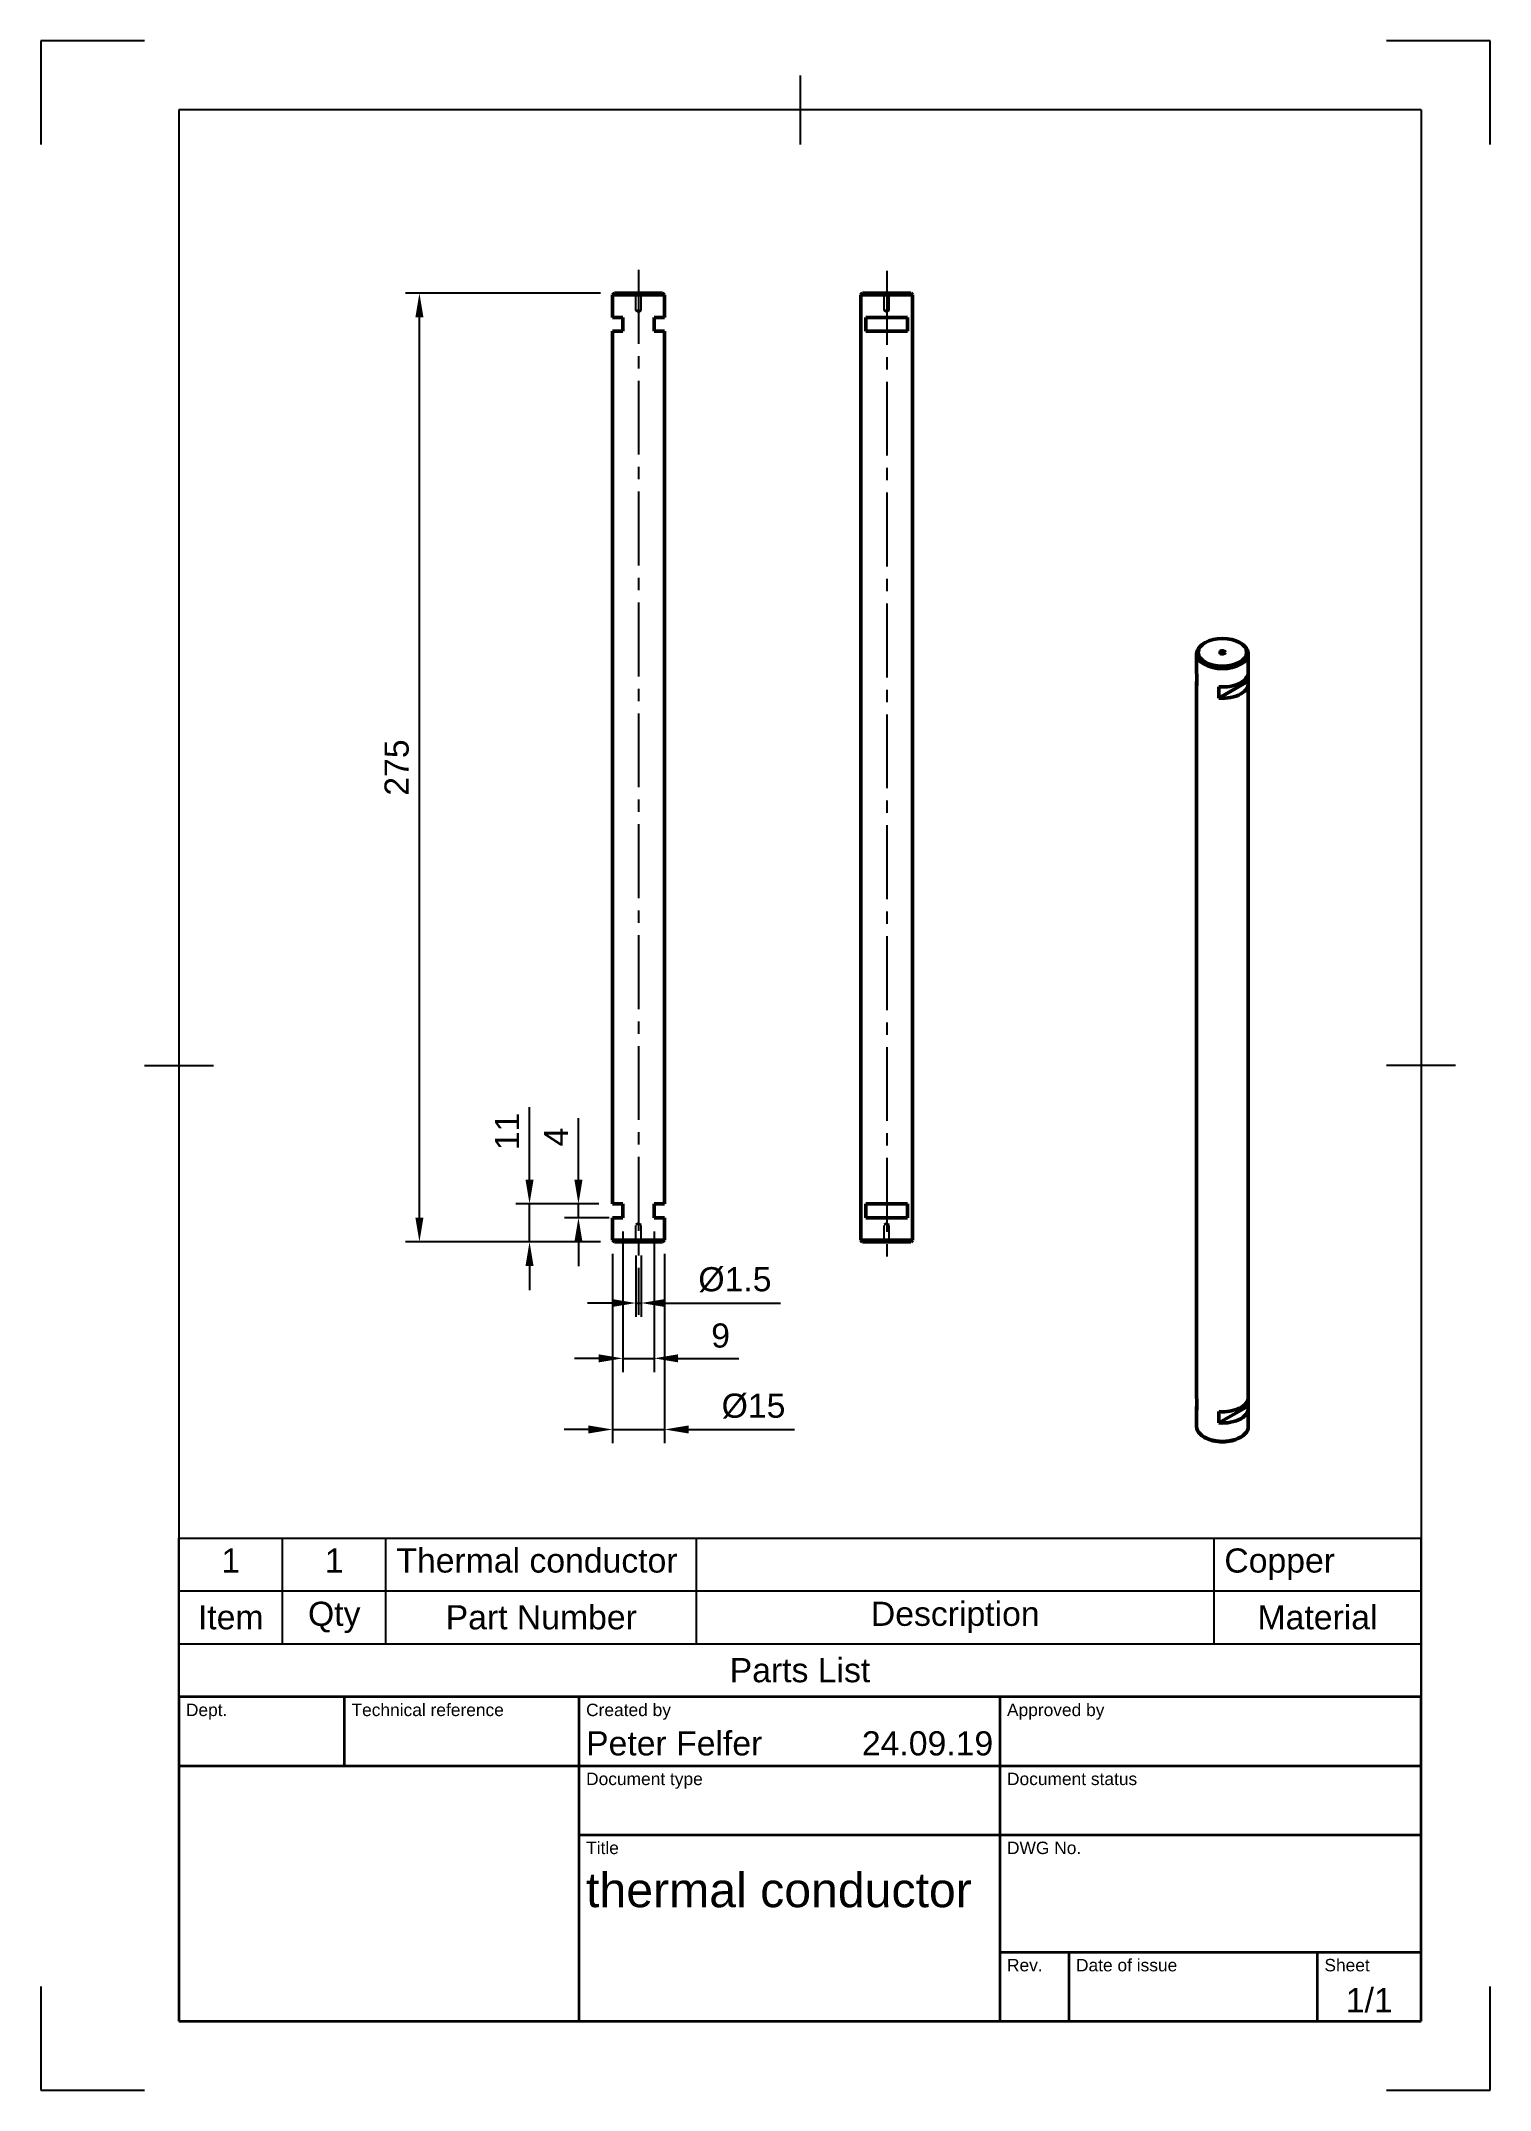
# Model space of a CAD drawing. Header units: millimetres. Extents: x 0 to 210, y 0 to 297.
import ezdxf
from ezdxf.enums import TextEntityAlignment as Align

# ---------------------------------------------------------------- set-up
doc = ezdxf.new("R2010")
doc.units = ezdxf.units.MM
doc.header["$LTSCALE"] = 0.75
doc.linetypes.add('CENTER2', pattern=[28.575, 19.05, -3.175, 3.175, -3.175])
doc.linetypes.add('HIDDEN2', pattern=[4.7625, 3.175, -1.5875])
for name, color, linetype, lineweight in [('Border', 7, 'Continuous', 25), ('FD_Dimensions', 7, 'Continuous', 25), ('Hidden', 7, 'HIDDEN2', 25), ('Parts Lists', 7, 'Continuous', 25), ('Smart Centers', 7, 'CENTER2', 25), ('TitleBlock', 7, 'Continuous', 35), ('Visible', 7, 'Continuous', 50)]:
    doc.layers.add(name, color=color, linetype=linetype, lineweight=lineweight)
doc.styles.add('FusionTitle', font='')
doc.styles.get("Standard").update_dxf_attribs({"font": 'arial.ttf'})
doc.styles.get('FusionTitle').set_extended_font_data('Arial Unicode MS')
doc.dimstyles.new('Dim-ISO-25', dxfattribs={"dimtxt": 3.5, "dimasz": 3.5, "dimexe": 2, "dimexo": 2, "dimgap": 1.5, "dimtad": 1, "dimzin": 12, "dimdsep": 46, "dimtxsty": 'Standard', "dimcen": 0, "dimazin": 3, "dimtp": 0.1, "dimtm": 0.1, "dimtfac": 0.714, "dimtmove": 0, "dimatfit": 3, "dimfxl": 1, "dimtzin": 12, "dimarcsym": 0})

# ---------------------------------------------------------------- blocks, each defined once
blk = doc.blocks.new('ISO_A4(P)_SHEET')
at = {"layer": 'Border'}
for p, q in [((15, 297), (0, 297)), ((0, 297), (0, 282)), ((210, 297), (195, 297)), ((210, 282), (210, 297)), ((110, 292), (110, 282)), ((200, 287), (20, 287)), ((20, 287), (20, 10)), ((200, 287), (200, 10)), ((15, 148.5), (25, 148.5)), ((205, 148.5), (195, 148.5)), ((0, 15), (0, 0)), ((210, 0), (210, 15)), ((20, 10), (200, 10)), ((0, 0), (15, 0)), ((195, 0), (210, 0))]:
    blk.add_line(p, q, dxfattribs=at)
blk = doc.blocks.new('ISO_TITLEBLOCK')
at = {"layer": 'TitleBlock'}
for p, q in [((0, 47), (-180, 47)), ((-180, 47), (-180, 0)), ((-156, 37), (-156, 47)), ((-122, 0), (-122, 47)), ((-61, 0), (-61, 47)), ((0, 0), (0, 47)), ((-180, 37), (0, 37)), ((-122, 27), (0, 27)), ((-61, 10), (0, 10)), ((-51, 0), (-51, 10)), ((-15, 0), (-15, 10)), ((-180, 0), (0, 0))]:
    blk.add_line(p, q, dxfattribs=at)
at = {"layer": 'TitleBlock', "style": 'FusionTitle'}
for s, p in [('Dept.', (-179, 46)), ('Technical reference', (-155, 46)), ('Created by', (-121, 46)), ('Approved by', (-60, 46)), ('Document type', (-121, 36)), ('Document status', (-60, 36)), ('Title', (-121, 26)), ('DWG No.', (-60, 26)), ('Rev.', (-60, 9)), ('Date of issue', (-50, 9)), ('Sheet', (-14, 9))]:
    blk.add_text(s, height=1.8, dxfattribs=at).set_placement(p, align=Align.TOP_LEFT)
for tag, p, height in [('DEPT', (-179, 38.5), 3.5), ('TECHNICAL_REFERENCE', (-155, 38.5), 3.5), ('CREATED_BY', (-121, 38.5), 3.5), ('APPROVED_BY', (-60, 38.5), 3.5), ('DOCUMENT_TYPE', (-121, 28.5), 3.5), ('DOCUMENT_STATUS', (-60, 28.5), 3.5), ('TITLE_1', (-121, 16.5), 5), ('TITLE_2', (-121, 9), 5), ('TITLE_3', (-121, 1.5), 5), ('DATE_OF_ISSUE', (-50, 1.5), 3.5)]:
    blk.add_attdef(tag, p, '', height=height, dxfattribs=at)
for tag, p in [('CREATED_DATE', (-62, 38.5)), ('APPROVED_DATE', (-1, 38.5))]:
    blk.add_attdef(tag, text='', height=3.5, dxfattribs=at).set_placement(p, align=Align.RIGHT)
for tag, height, p in [('DRAWING_NUMBER', 5, (-30.5, 16.6)), ('REV', 3.5, (-56, 3.1)), ('SHEET', 3.5, (-7.5, 3.1))]:
    blk.add_attdef(tag, text='', height=height, dxfattribs=at).set_placement(p, align=Align.MIDDLE)
blk = doc.blocks.new('*U6')
at = {"layer": 'Smart Centers', "color": 0, "ltscale": 0.75, "transparency": 16777216}
blk.add_line((0, 72.143327), (0, -79.33417), dxfattribs=at)
blk = doc.blocks.new('*U7')
at = {"layer": 'Smart Centers', "color": 0, "ltscale": 0.75, "transparency": 16777216}
blk.add_line((0, 72), (0, -72), dxfattribs=at)
blk = doc.blocks.new('*D15')
at = {"layer": 'Defpoints', "color": 0, "transparency": 16777216}
for p in [(82.842499, 123.187099), (90.342499, 123.187099), (90.342499, 95.743231)]:
    blk.add_point(p, dxfattribs=at)
at = {"layer": 'FD_Dimensions', "color": 0, "lineweight": -2, "transparency": 16777216}
for p, q in [((82.842499, 121.187099), (82.842499, 93.743231)), ((90.342499, 121.187099), (90.342499, 93.743231)), ((79.342499, 95.743231), (75.842499, 95.743231)), ((82.842499, 95.743231), (90.342499, 95.743231)), ((93.842499, 95.743231), (109.190384, 95.743231))]:
    blk.add_line(p, q, dxfattribs=at)
at = {"layer": 'FD_Dimensions', "color": 0, "transparency": 16777216}
for points in [[(79.342499, 96.326564), (79.342499, 95.159897), (82.842499, 95.743231)], [(93.842499, 96.326564), (93.842499, 95.159897), (90.342499, 95.743231)]]:
    blk.add_solid(points, dxfattribs=at)
at = {"layer": 'FD_Dimensions', "color": 0, "transparency": 16777216, "insert": (103.266441, 99.128121), "char_height": 3.5, "attachment_point": 5}
blk.add_mtext('%%C15', dxfattribs=at)
blk = doc.blocks.new('*D16')
at = {"layer": 'Defpoints', "color": 0, "transparency": 16777216}
for p in [(84.342499, 126.437099), (88.842499, 126.437099), (88.842499, 106.051316)]:
    blk.add_point(p, dxfattribs=at)
at = {"layer": 'FD_Dimensions', "lineweight": -2, "transparency": 16777216}
for p, q in [((84.342499, 124.437099), (84.342499, 104.051316)), ((88.842499, 124.437099), (88.842499, 104.051316)), ((80.842499, 106.051316), (77.342499, 106.051316)), ((84.342499, 106.051316), (88.842499, 106.051316)), ((92.342499, 106.051316), (101.143999, 106.051316))]:
    blk.add_line(p, q, dxfattribs=at)
at = {"layer": 'FD_Dimensions', "transparency": 16777216}
for points in [[(80.842499, 106.634649), (80.842499, 105.467983), (84.342499, 106.051316)], [(92.342499, 106.634649), (92.342499, 105.467983), (88.842499, 106.051316)]]:
    blk.add_solid(points, dxfattribs=at)
at = {"layer": 'FD_Dimensions', "color": 0, "transparency": 16777216, "insert": (98.493249, 109.338321), "char_height": 3.5, "attachment_point": 5}
blk.add_mtext('9', dxfattribs=at)
blk = doc.blocks.new('*D17')
at = {"layer": 'Defpoints', "color": 0, "transparency": 16777216}
for p in [(86.217499, 122.937099), (86.967499, 122.937099), (86.967499, 114.072505)]:
    blk.add_point(p, dxfattribs=at)
at = {"layer": 'FD_Dimensions', "lineweight": -2, "transparency": 16777216}
for p, q in [((86.217499, 120.937099), (86.217499, 112.072505)), ((86.967499, 120.937099), (86.967499, 112.072505)), ((82.717499, 114.072505), (79.217499, 114.072505)), ((86.217499, 114.072505), (86.967499, 114.072505)), ((90.467499, 114.072505), (107.173842, 114.072505))]:
    blk.add_line(p, q, dxfattribs=at)
at = {"layer": 'FD_Dimensions', "transparency": 16777216}
for points in [[(82.717499, 114.655838), (82.717499, 113.489172), (86.217499, 114.072505)], [(90.467499, 114.655838), (90.467499, 113.489172), (86.967499, 114.072505)]]:
    blk.add_solid(points, dxfattribs=at)
at = {"layer": 'FD_Dimensions', "color": 0, "transparency": 16777216, "insert": (100.57067, 117.457396), "char_height": 3.5, "attachment_point": 5}
blk.add_mtext('%%C1.5', dxfattribs=at)
blk = doc.blocks.new('*D18')
at = {"layer": 'Defpoints', "color": 0, "transparency": 16777216}
for p in [(70.801339, 128.437099), (82.842499, 128.437099), (83.092499, 122.937099)]:
    blk.add_point(p, dxfattribs=at)
at = {"layer": 'FD_Dimensions', "lineweight": -2, "transparency": 16777216}
for p, q in [((70.801339, 131.937099), (70.801339, 142.445626)), ((80.842499, 128.437099), (68.801339, 128.437099)), ((70.801339, 122.937099), (70.801339, 128.437099)), ((81.092499, 122.937099), (68.801339, 122.937099)), ((70.801339, 119.437099), (70.801339, 115.937099))]:
    blk.add_line(p, q, dxfattribs=at)
at = {"layer": 'FD_Dimensions', "transparency": 16777216}
for points in [[(70.218005, 131.937099), (71.384672, 131.937099), (70.801339, 128.437099)], [(70.218005, 119.437099), (71.384672, 119.437099), (70.801339, 122.937099)]]:
    blk.add_solid(points, dxfattribs=at)
at = {"layer": 'FD_Dimensions', "color": 0, "transparency": 16777216, "insert": (67.544176, 138.941363), "char_height": 3.5, "attachment_point": 5, "rotation": 90}
blk.add_mtext('11', dxfattribs=at)
blk = doc.blocks.new('*D19')
at = {"layer": 'Defpoints', "color": 0, "transparency": 16777216}
for p in [(77.890553, 128.437099), (82.842499, 128.437099), (84.342499, 126.437099)]:
    blk.add_point(p, dxfattribs=at)
at = {"layer": 'FD_Dimensions', "lineweight": -2, "transparency": 16777216}
for p, q in [((77.890553, 131.937099), (77.890553, 140.857972)), ((80.842499, 128.437099), (75.890553, 128.437099)), ((77.890553, 126.437099), (77.890553, 128.437099)), ((82.342499, 126.437099), (75.890553, 126.437099)), ((77.890553, 122.937099), (77.890553, 119.437099))]:
    blk.add_line(p, q, dxfattribs=at)
at = {"layer": 'FD_Dimensions', "transparency": 16777216}
for points in [[(77.30722, 131.937099), (78.473887, 131.937099), (77.890553, 128.437099)], [(77.30722, 122.937099), (78.473887, 122.937099), (77.890553, 126.437099)]]:
    blk.add_solid(points, dxfattribs=at)
at = {"layer": 'FD_Dimensions', "color": 0, "transparency": 16777216, "insert": (74.640553, 138.147536), "char_height": 3.5, "attachment_point": 5, "rotation": 90}
blk.add_mtext('4', dxfattribs=at)
blk = doc.blocks.new('*D20')
at = {"layer": 'Defpoints', "color": 0, "transparency": 16777216}
for p in [(54.846015, 260.437099), (83.092499, 260.437099), (83.092499, 122.937099)]:
    blk.add_point(p, dxfattribs=at)
at = {"layer": 'FD_Dimensions', "lineweight": -2, "transparency": 16777216}
for p, q in [((81.092499, 260.437099), (52.846015, 260.437099)), ((54.846015, 126.437099), (54.846015, 256.937099)), ((81.092499, 122.937099), (52.846015, 122.937099))]:
    blk.add_line(p, q, dxfattribs=at)
at = {"layer": 'FD_Dimensions', "transparency": 16777216}
for points in [[(54.262682, 256.937099), (55.429348, 256.937099), (54.846015, 260.437099)], [(54.262682, 126.437099), (55.429348, 126.437099), (54.846015, 122.937099)]]:
    blk.add_solid(points, dxfattribs=at)
at = {"layer": 'FD_Dimensions', "color": 0, "transparency": 16777216, "insert": (51.55901, 191.687099), "char_height": 3.5, "attachment_point": 5, "rotation": 90}
blk.add_mtext('275', dxfattribs=at)
blk = doc.blocks.new('*T14')
at = {"layer": 'Parts Lists', "color": 0, "linetype": 'ByBlock', "lineweight": -2, "transparency": 16777216}
for p, q in [((0, 23), (180, 23)), ((0, 0), (0, 23)), ((15, 7.666667), (15, 23)), ((30, 7.666667), (30, 23)), ((75, 7.666667), (75, 23)), ((150, 7.666667), (150, 23)), ((180, 0), (180, 23)), ((0, 15.333333), (180, 15.333333)), ((0, 7.666667), (180, 7.666667)), ((0, 0), (180, 0))]:
    blk.add_line(p, q, dxfattribs=at)
at = {"layer": 'Parts Lists', "color": 0, "transparency": 16777216, "char_height": 3.5}
for s, insert, width, attachment_point in [('1', (7.5, 21.5), 12, 2), ('1', (22.5, 21.5), 12, 2), ('Thermal conductor', (31.5, 21.5), 42, 1), ('Copper', (151.5, 21.5), 27, 1), ('Item', (7.5, 11.5), 12, 5), ('Qty', (22.5, 11.5), 12, 5), ('Part Number', (52.5, 11.5), 42, 5), ('Description', (112.5, 11.5), 72, 5), ('Material', (165, 11.5), 27, 5), ('Parts List', (90, 3.833333), 177, 5)]:
    blk.add_mtext(s, dxfattribs=dict(at, insert=insert, width=width, attachment_point=attachment_point))

msp = doc.modelspace()

# ---------------------------------------------------------------- linework, layer by layer
at = {"layer": 'Hidden'}
for p, q in [((86.217499, 257.937099), (86.217499, 260.437099)), ((86.967499, 257.937099), (86.967499, 260.437099)), ((86.967499, 257.937099), (86.217499, 257.937099)), ((86.592499, 257.711777), (86.217499, 257.937099)), ((86.592499, 257.711777), (86.967499, 257.937099)), ((86.592499, 125.662422), (86.217499, 125.437099)), ((86.967499, 125.437099), (86.217499, 125.437099)), ((86.217499, 122.937099), (86.217499, 125.437099)), ((86.592499, 125.662422), (86.967499, 125.437099)), ((86.967499, 122.937099), (86.967499, 125.437099))]:
    msp.add_line(p, q, dxfattribs=at)
at = {"layer": 'Hidden', "extrusion": (1, -2e-16, 2.967e-13)}
for p, q in [((122.186484, 257.937099), (122.186484, 260.437099)), ((122.936484, 257.937099), (122.936484, 260.437099)), ((122.936484, 257.937099), (122.186484, 257.937099)), ((122.561484, 257.711777), (122.186484, 257.937099)), ((122.561484, 257.711777), (122.936484, 257.937099)), ((122.561484, 125.662422), (122.186484, 125.437099)), ((122.936484, 125.437099), (122.186484, 125.437099)), ((122.186484, 122.937099), (122.186484, 125.437099)), ((122.561484, 125.662422), (122.936484, 125.437099)), ((122.936484, 122.937099), (122.936484, 125.437099))]:
    msp.add_line(p, q, dxfattribs=at)
at = {"layer": 'Visible'}
for p, q in [((83.092499, 260.437099), (82.842499, 260.187099)), ((90.342499, 260.187099), (82.842499, 260.187099)), ((82.842499, 260.187099), (82.842499, 256.937099)), ((83.092499, 260.437099), (90.092499, 260.437099)), ((90.092499, 260.437099), (90.342499, 260.187099)), ((90.342499, 260.187099), (90.342499, 256.937099)), ((82.842499, 256.937099), (84.342499, 256.937099)), ((84.342499, 254.937099), (84.342499, 256.937099)), ((88.842499, 254.937099), (88.842499, 256.937099)), ((90.342499, 256.937099), (88.842499, 256.937099)), ((84.342499, 254.937099), (82.842499, 254.937099)), ((82.842499, 254.937099), (82.842499, 128.437099)), ((88.842499, 254.937099), (90.342499, 254.937099)), ((90.342499, 254.937099), (90.342499, 128.437099)), ((84.342499, 128.437099), (82.842499, 128.437099)), ((84.342499, 128.437099), (84.342499, 126.437099)), ((88.842499, 128.437099), (90.342499, 128.437099)), ((88.842499, 128.437099), (88.842499, 126.437099)), ((82.842499, 126.437099), (84.342499, 126.437099)), ((82.842499, 126.437099), (82.842499, 123.187099)), ((90.342499, 126.437099), (88.842499, 126.437099)), ((90.342499, 126.437099), (90.342499, 123.187099)), ((82.842499, 123.187099), (90.342499, 123.187099)), ((83.092499, 122.937099), (82.842499, 123.187099)), ((90.092499, 122.937099), (83.092499, 122.937099)), ((90.092499, 122.937099), (90.342499, 123.187099))]:
    msp.add_line(p, q, dxfattribs=at)
at = {"layer": 'Visible', "extrusion": (1, -2e-16, 2.967e-13)}
for p, q in [((119.061484, 260.437099), (118.811484, 260.187099)), ((126.311484, 260.187099), (118.811484, 260.187099)), ((118.811484, 260.187099), (118.811484, 123.187099)), ((119.061484, 260.437099), (126.061484, 260.437099)), ((126.061484, 260.437099), (126.311484, 260.187099)), ((126.311484, 260.187099), (126.311484, 123.187099)), ((119.561484, 256.937099), (119.561484, 254.937099)), ((119.561484, 256.937099), (125.561484, 256.937099)), ((125.561484, 254.937099), (125.561484, 256.937099)), ((125.561484, 254.937099), (119.561484, 254.937099)), ((125.561484, 128.437099), (119.561484, 128.437099)), ((119.561484, 126.437099), (119.561484, 128.437099)), ((125.561484, 128.437099), (125.561484, 126.437099)), ((119.561484, 126.437099), (125.561484, 126.437099)), ((118.811484, 123.187099), (126.311484, 123.187099)), ((119.061484, 122.937099), (118.811484, 123.187099)), ((126.061484, 122.937099), (119.061484, 122.937099)), ((126.061484, 122.937099), (126.311484, 123.187099))]:
    msp.add_line(p, q, dxfattribs=at)
at = {"layer": 'Visible', "extrusion": (0.707107, 0.407196, -0.578093)}
for p, q in [((167.474112, 208.179365), (167.474112, 205.522337)), ((168.739722, 209.803436), (168.562266, 209.700455)), ((173.708502, 209.803436), (173.885958, 209.700455)), ((174.974112, 208.179365), (174.974112, 205.522337)), ((167.511801, 205.21694), (167.511801, 203.581846)), ((174.936423, 204.19264), (174.936423, 205.21694)), ((167.474112, 203.887243), (167.474112, 100.467532)), ((174.936423, 204.19264), (170.693782, 201.749465)), ((170.693782, 203.38456), (170.693782, 201.749465)), ((174.974112, 203.887243), (174.974112, 100.467532)), ((167.474112, 98.832437), (167.474112, 96.175409)), ((167.511801, 98.527041), (167.511801, 100.162135)), ((170.693782, 96.69466), (174.936423, 99.137834)), ((170.693782, 96.69466), (170.693782, 98.329754)), ((174.936423, 100.162135), (174.936423, 99.137834)), ((174.974112, 98.832437), (174.974112, 96.175409)), ((168.739722, 94.551339), (168.562266, 94.654319)), ((173.708502, 94.551339), (173.885958, 94.654319))]:
    msp.add_line(p, q, dxfattribs=at)
at = {"layer": 'Visible'}
for centre, major_axis, start_param, end_param in [((171.224112, 208.179365), (3.75, 0), 2.3600470363, 7.0647309245), ((171.224112, 208.383752), (-0.375, 0), 3.1415926536, 9.4247779608), ((171.224112, 205.522337), (3.75, 0), 3.1415926536, 3.2834897082), ((171.224112, 203.887243), (3.75, 0), 4.5704919258, 6.4250823618), ((171.224112, 98.832437), (3.75, 0), 2.999695599, 3.2834897082), ((171.224112, 100.467532), (3.75, 0), 4.5704919258, 6.2831853072), ((171.224112, 95.971022), (-3.5, 0), 0.7815456173, 2.3600470363)]:
    msp.add_ellipse(centre, major_axis=major_axis, ratio=0.575861701, start_param=start_param, end_param=end_param, dxfattribs=at)
at = {"layer": 'Visible', "extrusion": (1e-16, -2e-16, -1)}
msp.add_ellipse((171.224112, 208.383752), major_axis=(-3.5, 0), ratio=0.575861701, start_param=4.7123889804, end_param=10.9955742876, dxfattribs=at)
at = {"layer": 'Visible', "extrusion": (1e-16, -3e-16, -1)}
msp.add_ellipse((171.224112, 205.522337), major_axis=(-3.75, 0), ratio=0.575861701, start_param=3.1415926536, end_param=4.854286035, dxfattribs=at)
at = {"layer": 'Visible', "extrusion": (-1e-16, -3e-16, -1)}
msp.add_ellipse((171.224112, 203.887243), major_axis=(-3.75, 0), ratio=0.575861701, start_param=-0.1418970546, end_param=0.1418970546, dxfattribs=at)
at = {"layer": 'Visible', "extrusion": (1e-16, -1e-16, -1)}
msp.add_ellipse((171.224112, 100.467532), major_axis=(-3.75, 0), ratio=0.575861701, start_param=-0.1418970546, end_param=0, dxfattribs=at)
at = {"layer": 'Visible', "extrusion": (-1e-16, -4e-16, -1)}
for centre, start_param, end_param in [((171.224112, 98.832437), 2.999695599, 4.854286035), ((171.224112, 96.175409), 3.1415926536, 6.2831853072)]:
    msp.add_ellipse(centre, major_axis=(-3.75, 0), ratio=0.575861701, start_param=start_param, end_param=end_param, dxfattribs=at)

# ---------------------------------------------------------------- block references
msp.add_blockref('*T14', (20, 57))
at = {"layer": 'Border'}
msp.add_blockref('ISO_A4(P)_SHEET', (0, 0), dxfattribs=at)
at = {"layer": 'Smart Centers', "ltscale": 0.75}
for name, p in [('*U6', (86.592499, 191.687099)), ('*U7', (122.561484, 191.687099))]:
    msp.add_blockref(name, p, dxfattribs=at)
at = {"layer": 'TitleBlock'}
msp.add_blockref('ISO_TITLEBLOCK', (200, 10), dxfattribs=at).add_auto_attribs({'CREATED_DATE': '24.09.19', 'SHEET': '1/1', 'TITLE_1': 'thermal conductor', 'CREATED_BY': 'Peter Felfer'})

# ---------------------------------------------------------------- dimensions: what is measured, and where the dimension line sits
at = {"layer": 'FD_Dimensions'}
for base, p1, p2, picture, middle in [((54.846015, 260.437099), (83.092499, 122.937099), (83.092499, 260.437099), '*D20', (51.55901, 191.687099)), ((70.801339, 128.437099), (83.092499, 122.937099), (82.842499, 128.437099), '*D18', (67.544176, 138.941363)), ((77.890553, 128.437099), (84.342499, 126.437099), (82.842499, 128.437099), '*D19', (74.640553, 138.147536))]:
    dim = msp.add_linear_dim(base=base, p1=p1, p2=p2, angle=270, dimstyle='Dim-ISO-25', override={"dimlfac": 2, "dimclrd": 256, "dimclre": 256}, dxfattribs=at)
    dim.commit()
    dim.dimension.update_dxf_attribs({"geometry": picture, "text_midpoint": middle})
dim = msp.add_linear_dim(base=(88.842499, 106.051316), p1=(84.342499, 126.437099), p2=(88.842499, 126.437099), dimstyle='Dim-ISO-25', override={"dimlfac": 2, "dimclrd": 256, "dimclre": 256}, dxfattribs=at)
dim.commit()
dim.dimension.update_dxf_attribs({"geometry": '*D16', "text_midpoint": (98.493249, 109.338321)})
dim = msp.add_linear_dim(base=(90.342499, 95.743231), p1=(82.842499, 123.187099), p2=(90.342499, 123.187099), text='%%C<>', dimstyle='Dim-ISO-25', override={"dimlfac": 2}, dxfattribs=at)
dim.commit()
dim.dimension.update_dxf_attribs({"geometry": '*D15', "text_midpoint": (103.266441, 99.128121)})
dim = msp.add_linear_dim(base=(86.967499, 114.072505), p1=(86.217499, 122.937099), p2=(86.967499, 122.937099), angle=180, text='%%C<>', dimstyle='Dim-ISO-25', override={"dimlfac": 2, "dimclrd": 256, "dimclre": 256}, dxfattribs=at)
dim.commit()
dim.dimension.update_dxf_attribs({"geometry": '*D17', "text_midpoint": (100.57067, 117.457396)})

doc.saveas('drawing.dxf')
